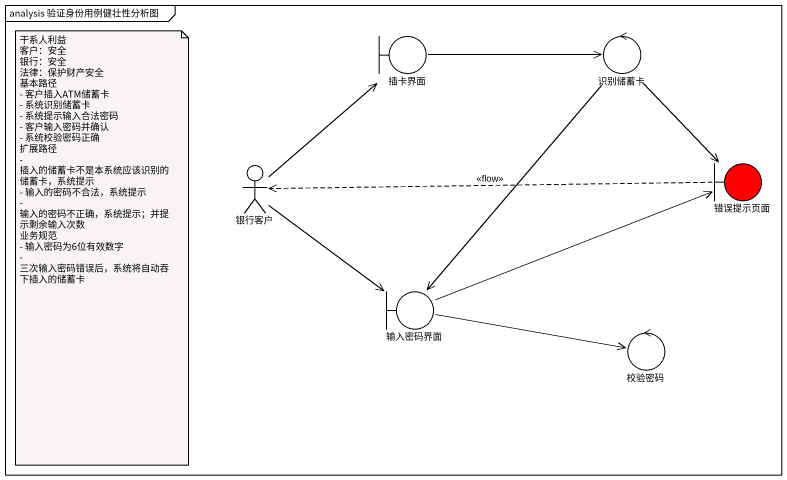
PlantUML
@startuml
mainframe analysis 验证身份用例健壮性分析图
boundary 插卡界面
control 识别储蓄卡
actor 银行客户
boundary 错误提示页面 #FF0000
boundary 输入密码界面
control 校验密码
插卡界面 -right-> 识别储蓄卡
识别储蓄卡 --> 错误提示页面
识别储蓄卡 --> 输入密码界面
银行客户 -up-> 插卡界面
银行客户 --> 输入密码界面
错误提示页面 .left.> 银行客户 : <<flow>>
输入密码界面 -right-> 错误提示页面
输入密码界面 -right-> 校验密码
note as N1
  干系人利益
  客户：安全
  银行：安全
  法律：保护财产安全
  基本路径
  - 客户插入ATM储蓄卡
  - 系统识别储蓄卡
  - 系统提示输入合法密码
  - 客户输入密码并确认
  - 系统校验密码正确
  扩展路径
  - 插入的储蓄卡不是本系统应该识别的储蓄卡，系统提示
  - 输入的密码不合法，系统提示
  - 输入的密码不正确，系统提示；并提示剩余输入次数
  业务规范
  - 输入密码为6位有效数字
  - 三次输入密码错误后，系统将自动吞下插入的储蓄卡
end note
@enduml
